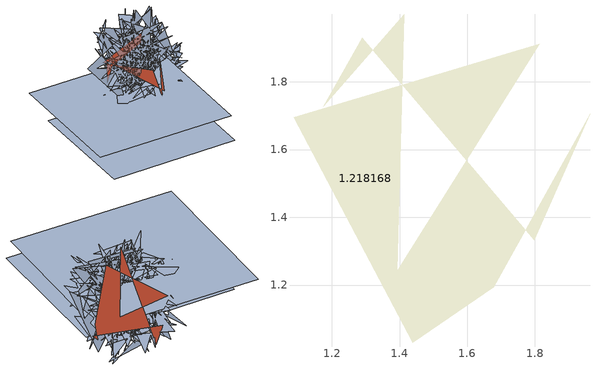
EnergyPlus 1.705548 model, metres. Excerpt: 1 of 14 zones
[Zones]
1.218168
 roof outside: 1.81,1.91,1.59 1.09,1.7,1.49 1.44,1.03,1.62 1.68,1.19,1.05 1.96,1.71,1.24 1.8,1.33,1.02 1.29,1.93,1.32 1.18,1.73,1.13 1.41,2,1.16 1.39,1.24,1.95
shading: 1.2,1.69,1.3 1.39,1.76,1.45 1.94,1.94,1.94 1.67,1.22,1.58 1.87,1.54,1.85 1.2,1.74,1.08 1.11,1.05,1.54 1.82,1.68,1.14 1.12,1.8,1.83 1.74,1.44,1.7 1.77,1.27,1.08 1.35,1.31,1.34 1.01,1.44,1.77 1.1,1.58,1.41 1.07,1.81,1.83 1.71,1.17,1.67 1.99,1.26,1.69 1.89,1.23,1.09 1.8,1.03,1.69 1.35,1.35,1.57 1.73,1.51,1.3 1.74,1.47,1.78 1.29,1.61,1.54 1.83,1.63,1.38 1.09,1.76,1.34 1.03,1.08,1.27 1.61,1.06,1.76 1.15,1.4,1.63 1.48,1.96,1.35 1.87,1.66,1.97 1.94,1.46,1.07 1.41,1.83,1.45 1.38,1.87,1.54 1.35,1.88,1.03 1.32,1.45,1.52 1.62,1.31,1.39 1.15,1.61,1.93 1.01,1.08,1.66 1.5,1.42,1.81 1.84,1.12,1.32 1.05,1.56,1.87 1.58,1,1.8 1.15,1.07,1.86 1.53,1.31,1.74 1.57,1.45,1.61 1.95,1.88,1.91 1.27,1.05,1.57 1.15,1.94,1.19 1.97,1.7,1.28 1.43,1.74,1.14 1.88,1.04,1.9 1.03,1.43,1.07 1.05,1.08,1.03 1.23,1.92,1.67 1.91,1.91,1.14 1.48,1.29,1.54 1.23,1.53,1.5 1.16,1.88,1.28 1.4,1.26,1.47 1.16,1.01,1.81 1.82,1.27,1.42 1.67,1.24,1.27 1.89,1.1,1.75 1.66,1.26,1.6 1.61,1.19,1.61 1.03,1.11,1.55 1.13,1.88,1.57 1.38,1.26,1.89 1.6,1.41,1.09 1.85,1.6,1.97 1.99,1.71,1.57 1.63,1.52,1.88 1.1,1.21,1.54 1.81,1.62,1.95 1.62,1.84,1.95 1.99,1.69,1.26 1.02,1.05,1.93 1.63,1.96,1.37 1.86,1.38,1.26 1.96,1.81,1.65 1.4,1.01,1.5 1.3,1.53,1.62 1.96,1.33,1.52 1.73,1.65,1.37 1.21,1.36,1.89 1.6,1.97,2 1.44,1.74,1.41 1.39,1.45,1.43 1.41,1.41,1.57 1.8,1.41,1.32 1.32,1.29,1.91 1.2,1.81,1.72 1.22,1.66,1.51 1.66,1.51,1.76 1.52,1.94,1.05 1.28,1.85,1.54 1.71,1.11,1.13 1.64,1.79,1.97 1.49,1.96,1.96 1.4,1.66,1.3 1.56,1.91,1.42 1.44,1.14,1.45 1.2,1.14,1.18 1.14,1.97,1.54 1.12,1.19,1.41 1.66,1.65,1.13 1.28,1.31,1.2 1.22,1.05,1.12 1.71,1.21,1.81 1.85,1.64,1.25 1.43,1.04,1.26 1.12,1.88,1.75 1.14,1.66,1.96 1.71,1.94,1.48 1.11,1.61,1.38 1.94,1.62,1.7 1.57,1.31,1.96 1.58,1.47,1.25 1.47,1.32,1.69 1.51,1.21,1.78; 1.16,1.03,1.37 1.48,1.88,1.94 1.73,1.36,1.59 1.02,1.09,1.72 1.55,1.31,1.91 1.42,1.21,1.32 1.23,1.68,1.99 1.55,1.1,1.68 1.41,1.26,1.27 1.47,1.39,1.51 1.16,1.1,1.84 1.39,1.06,1.01 1.48,1.55,1.58 1.7,1.93,1.97 1.36,1.57,1 1.96,2,1.09 1.34,1.44,1.3 1.21,1.2,1.46 1.68,1.96,1.54 1.96,1.9,1.36 1.34,1.77,1.03 1.56,1.22,1.9 1.6,1.25,1.22 1.03,1.11,1.25 1.88,1.31,1.71 1.44,1.62,1.34 1.12,1.92,1.26 1.46,1.91,1.34 1.87,1.25,1.89 1.59,1.86,1.32 1.81,1.67,1.3 1.29,1.38,1.83 1.47,1.07,1.4 1.97,1.74,1.39 1.23,1.28,1.62 1.57,1.53,1.13 1.07,1.49,1.18 1.19,1.12,1.91 1.48,1.85,1.66 1.95,1.63,1.85 1.54,1.87,1.41 1.17,1.9,1.08 1.13,1.17,1.73 1.43,1.85,1.96 1.71,1.67,1.84 1.09,1.28,1.28 1.25,1.4,2 1.45,1.09,1.17 1.07,1.32,1.42 1.52,1.22,1.58 1.83,1.03,1.73 1.14,1.09,1.66 1.82,1.2,1.17 1.87,1.17,1.52 1.37,1,1.77 1.91,1.84,1.96 1.04,1.99,1.25 1.05,1.07,1.23 1.74,1.16,1.28 1.23,1.13,1.13 1.21,1.17,1.37 1.4,1.59,1.65 1.28,1.91,1.7 1.67,1.41,1.21 1.93,1.88,1.37 1.87,1.6,1.12 1.16,1.16,1.04 1.2,1.96,1.84 1.93,1.89,1.05 1.42,1.89,1.16 1.01,1.46,1.28 1.76,1.18,1.25 1.27,1.95,1.36 1.7,1.21,1.51 1.77,1.47,1.18 1.02,1.24,1.36 1.83,1.35,1.68 1.97,1.43,1.47 1.77,1.57,1.25 1.43,1.92,1.25 1.07,1.64,1.48 1.29,1.09,1.38 1.15,1.85,1.93 1.57,1.75,1.81 2,1.77,1.14 1.93,1.08,1.48 1.4,1.24,1.13 1.62,1.32,1.68 1.39,1.32,1.1 1.01,1.67,1.91 1.27,1.92,1.97 1.22,1.93,1.41 1.3,1.06,1.19 1.5,1.72,1.03 1.86,1.03,1.72 1.47,1.43,1.87 1.78,1.8,1.25 1.29,1.16,1.97 1.98,1.58,1.06 1.27,1.34,1.95 1.86,1.34,1.99 1.71,1.75,1.41 1.78,1.6,1.56 1.84,1.2,1.46 1.8,1.86,1.09 1.13,1.04,1.65 1.55,1.59,1.43 1.5,1.19,1.3 1.57,1.42,1.58 1.93,1.6,1.87 1.91,1.17,1.47 1.76,1.98,1.91 1.56,1.75,1.43 1.63,1.53,1.73 1.1,1.02,1.33 1.61,1.84,1.9 1.6,1.32,1.4 1.34,1.19,1.11 1.65,1.05,1.02 1.01,1.01,1.02; 1.75,1.36,1.23 1.01,1.17,1.08 1.37,1.94,1.57 1.57,1.1,1.32 1.94,1.12,1.67 1.21,1.69,1.88 1.65,1.73,1 1.56,1.99,1.83 1.62,1.29,1.37 1.28,1.73,1.75 1.76,1.99,1.24 1.62,1.26,1.46 1.16,1.13,1.18 1.59,1.34,1.03 1.34,1.71,1.44 1.7,1.7,1.76 1.09,1.53,1.15 1.93,1.38,1.57 1.57,1.31,1.54 1.42,1.22,1.97 1.92,1.39,1.27 1.24,1.16,1.85 1.63,1.15,1.65 1.91,1.06,1.28 1.27,1.29,1.46 1.72,1.3,1.46 1.47,1.35,1.62 1.04,1.3,1.38 1.22,1.44,1.8 1.08,1.83,1.74 1.77,1.81,1.92 1.83,1.59,1.3 1.91,1.83,1.99 1.13,1.56,1.69 1.17,1.53,1.76 1.11,1.11,1.39 1.42,1.66,1.14 1.51,1.69,1.19 1.78,1.13,1.42 1.46,1.83,1.69 1.87,1.02,1.68 1.83,1.64,1.37 1.88,1.69,1.89 1.35,1,1.41 1.79,1.77,1.67 1.87,1.21,1.29 1.94,1.76,1.71 1.6,1.85,1.78 1.7,1.77,1.23 1.21,1.9,1.91 1.83,1.65,1.09 1.04,1.6,1.05 1.99,1.28,1.3 1.96,1.52,1.19 1.31,1.04,1.24 1.41,1.71,1.84 1.04,1.61,1.62 1.85,1.08,1.56 1.77,1.68,1.05 1.56,1.32,1.64 1.56,1.07,1.95 1.51,1.87,1.6 1.2,1.52,1.86 1.85,1.01,1.62 1.21,1.12,1.58 1.03,1.83,1.91 1.45,1.97,1.64 1.84,1.8,1.69 1.44,1.81,1.05 1.74,1.16,1.33 1.69,1.46,1.3 1.22,1.35,1.79 1.64,1.46,1.12 1.25,1.18,1.35 1.15,1.22,1.35 1.93,1.47,1.43 1.46,1.53,1.04 1.79,1.43,1.78 1.12,1.32,1.69 1.64,1.84,1.5 1.43,1.87,1 1.7,1.04,1.64 1.17,1.03,1.8 1.41,1.02,1.29 1.84,1.08,1.89 1.27,1.35,1.4 1.62,1.27,1.03 1.57,1.64,1.83 1.8,1.19,1.26 1.77,1.73,1.33 1.31,1.48,1.27 1.97,1.91,1.39 1.68,1.62,1.58 1.75,1.75,1.23 1.56,1.66,1.74 1.3,1.38,1.32 1.62,1.31,1.71 1.57,1.46,1.31 1.41,1.61,1.18 1.86,1.87,1.07 1.48,1.15,1.62 1.23,1.08,1.39 1.09,1.56,1.12 1.43,1.74,1.49 1.89,1.7,1.4 1.39,1.81,1.3 1.78,1.9,1.57 1.44,1.38,1.37 1.64,1.02,1.49 1.68,1.95,1.58 1.6,1.25,1.84 1.4,1.9,1.27 1.27,1.92,1.17 1.25,1.27,1.36 1.8,1.77,1.65 1.6,1.19,1.52 1.94,1.37,1.25 1.53,1.6,1.57 1.29,1.7,1.49 1.99,1.06,1.57; 1.9,-0.15,1.42 1.96,1.7,1.36 0,1.76,1.36 -0.06,-0.09,1.42; 1.88,-0.28,1.13 1.91,1.4,1.08 0.1,1.44,1.08 0.06,-0.25,1.13
[WindowProperty:AirflowControl]
1.83516: Airflow Source=1.6477; Airflow Destination=1.914851; Maximum Flow Rate {m3/s-m}=1.68658; Airflow Control Type=1.58935; Airflow Is Scheduled=1.414669; Airflow Multiplier Schedule=1.775321
[WindowProperty:StormWindow]
Window=1.988366; Storm Glass Layer=1.610445; Distance Between Storm Glass Layer and Adjacent Glass {m}=1.259529; Month that Storm Glass Layer is Put On=1.453817; Day of Month that Storm Glass Layer is Put On=1.38383; Month that Storm Glass Layer is Taken Off=1.242656; Day of Month that Storm Glass Layer is Taken Off=1.157085
[Zone]
1.776584: Type=1.585071; Multiplier=1.302202; Ceiling Height {m}=1.176137; Volume {m3}=1.415844; Floor Area {m2}=1.299691; Zone Inside Convection Algorithm=1.276751; Zone Outside Convection Algorithm=1.147267; Part of Total Floor Area=1.068129
[ZoneGroup]
1.737555: Zone List=1.776087; Zone List Multiplier=1.647977
[WindowShadingControl]
1.629447: Zone=1.00843; Shading Type=1.380292; Construction with Shading=1.243748; Shading Control Type=1.432373; Schedule=1.217022; Setpoint {W/m2, W or deg C}=1.749; Shading Control Is Scheduled=1.68279; Glare Control Is Active=1.729748; Shading Device Material=1.731391; Type of Slat Angle Control for Blinds=1.23641; Slat Angle Schedule=1.379008; Setpoint 2 {W/m2 or deg C}=1.415753; Daylighting Control Object=1.599402; Multiple Surface Control Type=1.104302; Fenestration Surface 1=1.609562; Fenestration Surface 2=1.471406; Fenestration Surface 3=1.4405; Fenestration Surface 4=1.806837; Fenestration Surface 5=1.074464; Fenestration Surface 6=1.60917; Fenestration Surface 7=1.679796; Fenestration Surface 8=1.381188; Fenestration Surface 9=1.724703; Fenestration Surface 10=1.788579
[InternalMass]
1.628579: Construction=1.507249; Zone=1.179283; Surface Area {m2}=1.676548
[SurfaceProperty:HeatBalanceSourceTerm]
1.774439: Inside Face Heat Source Term Schedule=1.933377; Outside Face Heat Source Term Schedule=1.747273
[SurfaceControl:MovableInsulation]
Insulation Type=1.120954; Surface=1.491307; Material=1.093565; Schedule=1.584337
[SurfaceProperty:OtherSideCoefficients]
1.906884: Combined Convective/Radiative Film Coefficient {W/m2-K}=1.49216; Constant Temperature {C}=1.265079; Constant Temperature Coefficient=1.797578; External Dry-Bulb Temperature Coefficient=1.333809; Ground Temperature Coefficient=1.261434; Wind Speed Coefficient=1.057111; Zone Air Temperature Coefficient=1.371923; Constant Temperature Schedule=1.009456; Sinusoidal Variation of Constant Temperature Coefficient=1.288448; Period of Sinusoidal Variation {hr}=1.064203; Previous Other Side Temperature Coefficient=1.336241; Minimum Other Side Temperature Limit {C}=1.409716; Maximum Other Side Temperature Limit {C}=1.458028
[SurfaceProperty:OtherSideConditionsModel]
1.694377: Type of Modeling=1.278971
[SurfaceProperty:Underwater]
1.331769: Distance from Surface Centroid to Leading Edge of Boundary Layer {m}=1.691135; Free Stream Water Temperature Schedule {C}=1.247254; Free Stream Water Velocity Schedule {m/s}=1.113749
[Foundation:Kiva]
1.597211: Interior Horizontal Insulation Material=1.835486; Interior Horizontal Insulation Depth {m}=1.242182; Interior Horizontal Insulation Width {m}=1.095031; Interior Vertical Insulation Material=1.005173; Interior Vertical Insulation Depth {m}=1.806179; Exterior Horizontal Insulation Material=1.99636; Exterior Horizontal Insulation Depth {m}=1.083716; Exterior Horizontal Insulation Width {m}=1.535453; Exterior Vertical Insulation Material=1.976325; Exterior Vertical Insulation Depth {m}=1.452965; Wall Height Above Grade {m}=1.062778; Wall Depth Below Slab {m}=1.801638; Footing Wall Construction=1.817662; Footing Material=1.259275; Footing Depth {m}=1.902881; Custom Block 1 Material=1.754228; Custom Block 1 Depth {m}=1.79119; Custom Block 1 X Position {m}=1.094794; Custom Block 1 Z Position {m}=1.378013; Custom Block 2 Material=1.633763; Custom Block 2 Depth {m}=1.48779; Custom Block 2 X Position {m}=1.249378; Custom Block 2 Z Position {m}=1.431107; Custom Block 3 Material=1.173947; Custom Block 3 Depth {m}=1.018852; Custom Block 3 X Position {m}=1.45136; Custom Block 3 Z Position {m}=1.689663; Custom Block 4 Material=1.054771; Custom Block 4 Depth {m}=1.656896; Custom Block 4 X Position {m}=1.945673; Custom Block 4 Z Position {m}=1.231381; Custom Block 5 Material=1.605643; Custom Block 5 Depth {m}=1.726204; Custom Block 5 X Position {m}=1.821979; Custom Block 5 Z Position {m}=1.599778; Custom Block 6 Material=1.758509; Custom Block 6 Depth {m}=1.743437; Custom Block 6 X Position {m}=1.59279; Custom Block 6 Z Position {m}=1.069818; Custom Block 7 Material=1.250978; Custom Block 7 Depth {m}=1.808266; Custom Block 7 X Position {m}=1.021593; Custom Block 7 Z Position {m}=1.163533; Custom Block 8 Material=1.079449; Custom Block 8 Depth {m}=1.243995; Custom Block 8 X Position {m}=1.200981; Custom Block 8 Z Position {m}=1.415655; Custom Block 9 Material=1.202236; Custom Block 9 Depth {m}=1.488183; Custom Block 9 X Position {m}=1.880769; Custom Block 9 Z Position {m}=1.38923; Custom Block 10 Material=1.49269; Custom Block 10 Depth {m}=1.233276; Custom Block 10 X Position {m}=1.046125; Custom Block 10 Z Position {m}=1.941256
[Foundation:Kiva:Settings]
Soil Conductivity {W/m-K}=1.942328; Soil Density {kg/m3}=1.817224; Soil Specific Heat {J/kg-K}=1.745696; Ground Solar Absorptivity=1.738295; Ground Thermal Absorptivity=1.113954; Ground Surface Roughness {m}=1.864113; Far-Field Width {m}=1.169728; Deep-Ground Boundary Condition=1.022109; Deep-Ground Depth {m}=1.844788; Minimum Cell Dimension {m}=1.174784; Maximum Cell Growth Coefficient=1.978193; Simulation Timestep=1.625277
[SurfaceProperty:ExposedFoundationPerimeter]
1.199589: Exposed Perimeter Calculation Method=1.867463; Total Exposed Perimeter {m}=1.878917; Exposed Perimeter Fraction=1.236827; Surface Segment 1 Exposed=1.673778; Surface Segment 2 Exposed=1.768382; Surface Segment 3 Exposed=1.4557; Surface Segment 4 Exposed=1.917854; Surface Segment 5 Exposed=1.646567; Surface Segment 6 Exposed=1.052407; Surface Segment 7 Exposed=1.246446; Surface Segment 8 Exposed=1.867149; Surface Segment 9 Exposed=1.084081; Surface Segment 10 Exposed=1.133662
[SurfaceProperty:ExteriorNaturalVentedCavity]
1.719958: Boundary Conditions Model=1.129353; Area Fraction of Openings=1.374252; Thermal Emissivity of Exterior Baffle Material=1.657803; Solar Absorbtivity of Exterior Baffle=1.439901; Height Scale for Buoyancy-Driven Ventilation {m}=1.132853; Effective Thickness of Cavity Behind Exterior Baffle {m}=1.123761; Ratio of Actual Surface Area to Projected Surface Area=1.379247; Roughness of Exterior Surface=1.615659; Effectiveness for Perforations with Respect to Wind=1.835316; Discharge Coefficient for Openings with Respect to Buoyancy Driven Flow=1.577162; Surface 1=1.586671; Surface 2=1.540505; Surface 3=1.669421; Surface 4=1.49892; Surface 5=1.799181; Surface 6=1.219627; Surface 7=1.932103; Surface 8=1.060727; Surface 9=1.314199; Surface 10=1.323253
[SurfaceProperty:SolarIncidentInside]
1.925182: Surface=1.419626; Construction=1.473097; Inside Surface Incident Sun Solar Radiation Schedule=1.389773
[SurfaceProperty:LocalEnvironment]
1.345983: Exterior Surface=1.546138; External Shading Fraction Schedule=1.176813; Surrounding Surfaces Object=1.278867
[ZoneProperty:LocalEnvironment]
1.302384: Zone=1.651484
[SurfaceProperty:SurroundingSurfaces]
1.33135: Sky View Factor=1.770212; Sky Temperature Schedule=1.464064; Ground View Factor=1.038696; Ground Temperature Schedule=1.283734; Surrounding Surface 1=1.829322; Surrounding Surface 1 View Factor=1.787955; Surrounding Surface 1 Temperature Schedule=1.813361; Surrounding Surface 2=1.970725; Surrounding Surface 2 View Factor=1.98539; Surrounding Surface 2 Temperature Schedule=1.918628; Surrounding Surface 3=1.874712; Surrounding Surface 3 View Factor=1.676564; Surrounding Surface 3 Temperature Schedule=1.448194; Surrounding Surface 4=1.039249; Surrounding Surface 4 View Factor=1.23575; Surrounding Surface 4 Temperature Schedule=1.67475; Surrounding Surface 5=1.459738; Surrounding Surface 5 View Factor=1.236305; Surrounding Surface 5 Temperature Schedule=1.199513; Surrounding Surface 6=1.368665; Surrounding Surface 6 View Factor=1.872379; Surrounding Surface 6 Temperature Schedule=1.765228; Surrounding Surface 7=1.562207; Surrounding Surface 7 View Factor=1.682197; Surrounding Surface 7 Temperature Schedule=1.976949; Surrounding Surface 8=1.566021; Surrounding Surface 8 View Factor=1.066322; Surrounding Surface 8 Temperature Schedule=1.700369; Surrounding Surface 9=1.580882; Surrounding Surface 9 View Factor=1.028882; Surrounding Surface 9 Temperature Schedule=1.103766; Surrounding Surface 10=1.55996; Surrounding Surface 10 View Factor=1.336338; Surrounding Surface 10 Temperature Schedule=1.009827
[ZoneProperty:UserViewFactors:bySurfaceName]
1.841977: From Surface 1=1.034537; To Surface 1=1.594978; View Factor 1=1.936788; From Surface 2=1.529461; To Surface 2=1.834634; View Factor 2=1.857041; From Surface 3=1.413538; To Surface 3=1.560393; View Factor 3=1.608291; From Surface 4=1.186705; To Surface 4=1.722643; View Factor 4=1.988791; From Surface 5=1.50596; To Surface 5=1.195113; View Factor 5=1.843168; From Surface 6=1.439958; To Surface 6=1.964226; View Factor 6=1.635014; From Surface 7=1.329375; To Surface 7=1.813615; View Factor 7=1.59643; From Surface 8=1.72888; To Surface 8=1.326342; View Factor 8=1.237019; From Surface 9=1.333298; To Surface 9=1.747035; View Factor 9=1.835597; From Surface 10=1.268092; To Surface 10=1.813563; View Factor 10=1.835781; From Surface 11=1.230735; To Surface 11=1.348547; View Factor 11=1.02459; From Surface 12=1.095521; To Surface 12=1.023048; View Factor 12=1.507009; From Surface 13=1.193004; To Surface 13=1.908885; View Factor 13=1.877147; From Surface 14=1.312142; To Surface 14=1.92531; View Factor 14=1.518852; From Surface 15=1.876591; To Surface 15=1.075775; View Factor 15=1.598522; From Surface 16=1.856881; To Surface 16=1.039505; View Factor 16=1.306026; From Surface 17=1.000788; To Surface 17=1.621031; View Factor 17=1.084214; From Surface 18=1.410426; To Surface 18=1.222012; View Factor 18=1.604088; From Surface 19=1.444859; To Surface 19=1.649046; View Factor 19=1.794482; From Surface 20=1.271688; To Surface 20=1.53703; View Factor 20=1.337621; A42=1.083493; A43=1.590445; N21=1.273385; A44=1.300675; A45=1.927974; N22=1.106075; A46=1.829278; A47=1.574646; N23=1.53111; A48=1.271519; A49=1.658384; N24=1.361011; A50=1.600971; A51=1.025072; N25=1.758322; A52=1.22941; A53=1.741132; N26=1.618503; A54=1.186281; A55=1.570776; N27=1.091305; A56=1.695183; A57=1.824648; N28=1.30045; A58=1.217955; A59=1.618212; N29=1.396628; A60=1.811317; A61=1.254933; N30=1.048537; A62=1.731872; A63=1.176925; N31=1.294097; A64=1.773087; A65=1.2821; N32=1.604609; A66=1.025937; A67=1.782888; N33=1.88673; A68=1.13862; A69=1.630202; N34=1.601195; A70=1.788498; A71=1.613248; N35=1.916524; A72=1.861614; A73=1.899086; N36=1.855946; A74=1.715042; A75=1.136228; N37=1.314747; A76=1.140457; A77=1.517027; N38=1.01372; A78=1.081929; A79=1.889937; N39=1.365509; A80=1.427501; A81=1.212899; N40=1.630083; A82=1.995901; A83=1.233834; N41=1.951371; A84=1.192254; A85=1.226624; N42=1.039957; A86=1.288129; A87=1.1666; N43=1.59973; A88=1.282211; A89=1.726652; N44=1.605182; A90=1.271531; A91=1.554162; N45=1.298738; A92=1.975104; A93=1.153221; N46=1.184729; A94=1.830133; A95=1.361632; N47=1.3015; A96=1.066306; A97=1.456152; N48=1.921319; A98=1.559204; A99=1.732892; N49=1.387305; A100=1.585137; A101=1.445925; N50=1.688207; A102=1.924922; A103=1.011593; N51=1.298638; A104=1.983829; A105=1.726779; N52=1.789859; A106=1.662326; A107=1.047306; N53=1.322723; A108=1.892897; A109=1.930604; N54=1.760293; A110=1.880294; A111=1.380583; N55=1.236346; A112=1.786669; A113=1.220356; N56=1.35283; A114=1.592309; A115=1.150665; N57=1.082714; A116=1.152718; A117=1.281757; N58=1.064988; A118=1.641747; A119=1.819614; N59=1.499086; A120=1.008948; A121=1.272027; N60=1.7923; A122=1.240452; A123=1.056579; N61=1.563946; A124=1.862097; A125=1.444392; N62=1.45477; A126=1.589345; A127=1.375989; N63=1.382451; A128=1.451384; A129=1.417131; N64=1.689751; A130=1.299807; A131=1.373386; N65=1.878908; A132=1.871071; A133=1.305898; N66=1.954968; A134=1.5846; A135=1.652675; N67=1.515041; A136=1.915674; A137=1.188078; N68=1.635454; A138=1.437063; A139=1.788524; N69=1.902781; A140=1.74159; A141=1.617924; N70=1.998139; A142=1.267344; A143=1.917676; N71=1.53034; A144=1.188867; A145=1.161223; N72=1.087845; A146=1.714413; A147=1.802909; N73=1.070319; A148=1.356895; A149=1.16825; N74=1.90844; A150=1.602603; A151=1.463412; N75=1.988591; A152=1.277738; A153=1.253742; N76=1.482897; A154=1.261436; A155=1.715308; N77=1.422722; A156=1.780889; A157=1.202665; N78=1.636005; A158=1.677475; A159=1.216091; N79=1.548668; A160=1.893163; A161=1.270504; N80=1.593498; A162=1.196966; A163=1.856715; N81=1.904507; A164=1.367514; A165=1.09684; N82=1.741321; A166=1.748002; A167=1.595087; N83=1.389952; A168=1.184495; A169=1.700952; N84=1.138826; A170=1.800973; A171=1.074724; N85=1.91039; A172=1.120129; A173=1.278205; N86=1.6296; A174=1.536047; A175=1.62231; N87=1.88421; A176=1.723939; A177=1.76597; N88=1.643722; A178=1.936431; A179=1.467909; N89=1.082155; A180=1.300879; A181=1.397821; N90=1.035156; A182=1.776167; A183=1.281587; N91=1.517464; A184=1.740925; A185=1.714766; N92=1.548066; A186=1.721201; A187=1.370191; N93=1.355532; A188=1.290073; A189=1.752259; N94=1.755778; A190=1.012492; A191=1.128032; N95=1.061869; A192=1.606488; A193=1.371742; N96=1.566153; A194=1.449899; A195=1.585222; N97=1.257072; A196=1.695562; A197=1.95547; N98=1.63711; A198=1.645595; A199=1.147424; N99=1.99759; A200=1.567635; A201=1.933369; N100=1.296067; A202=1.765773; A203=1.870752; N101=1.45102; A204=1.712108; A205=1.860666; N102=1.807021; A206=1.229371; A207=1.86558; N103=1.184673; A208=1.731727; A209=1.015065; N104=1.079054; A210=1.082583; A211=1.673009; N105=1.536191; A212=1.730764; A213=1.73219; N106=1.159979; A214=1.017907; A215=1.707734; N107=1.784922; A216=1.300853; A217=1.948068; N108=1.108902; A218=1.256467; A219=1.111073; N109=1.092848; A220=1.198245; A221=1.667392; N110=1.091433; A222=1.762365; A223=1.607905; N111=1.433775; A224=1.056201; A225=1.326311; N112=1.791311; A226=1.507824; A227=1.211251; N113=1.979571; A228=1.726308; A229=1.268507; N114=1.482179; A230=1.757849; A231=1.868279; N115=1.662175; A232=1.092437; A233=1.803298; N116=1.353271; A234=1.593184; A235=1.391449; N117=1.880138; A236=1.451121; A237=1.564526; N118=1.932745; A238=1.140285; A239=1.268579; N119=1.56845; A240=1.802077; A241=1.138977; N120=1.702435; A242=1.227086; A243=1.195553; N121=1.100395
[GroundHeatTransfer:Control]
1.642643: Run Basement Preprocessor=1.183075; Run Slab Preprocessor=1.247754
[GroundHeatTransfer:Slab:Materials]
NMAT: Number of materials=1.433293; ALBEDO: Surface Albedo: No Snow=1.425445; ALBEDO: Surface Albedo: Snow=1.740187; EPSLW: Surface Emissivity: No Snow=1.109866; EPSLW: Surface Emissivity: Snow=1.496617; Z0: Surface Roughness: No Snow {cm}=1.536498; Z0: Surface Roughness: Snow {cm}=1.753952; HIN: Indoor HConv: Downward Flow {W/m2-K}=1.277797; HIN: Indoor HConv: Upward {W/m2-K}=1.615136
[GroundHeatTransfer:Slab:MatlProps]
RHO: Slab Material density {kg/m3}=1.563997; RHO: Soil Density {kg/m3}=1.772284; CP: Slab CP {J/kg-K}=1.170312; CP: Soil CP {J/kg-K}=1.345063; TCON: Slab k {W/m-K}=1.401803; TCON: Soil k {W/m-K}=1.426102
[GroundHeatTransfer:Slab:BoundConds]
EVTR: Is surface evapotranspiration modeled=1.957148; FIXBC: is the lower boundary at a fixed temperature=1.989682; TDEEPin {C}=1.702565; USRHflag: Is the ground surface h specified by the user?=1.06996; USERH: User specified ground surface heat transfer coefficient {W/m2-K}=1.637146
[GroundHeatTransfer:Slab:BldgProps]
IYRS: Number of years to iterate=1.364973; Shape: Slab shape=1.580845; HBLDG: Building height {m}=1.67267; TIN1: January Indoor Average Temperature Setpoint {C}=1.366372; TIN2: February Indoor Average Temperature Setpoint {C}=1.815233; TIN3: March Indoor Average Temperature Setpoint {C}=1.566245; TIN4: April Indoor Average Temperature Setpoint {C}=1.957923; TIN5: May Indoor Average Temperature Setpoint {C}=1.036245; TIN6: June Indoor Average Temperature Setpoint {C}=1.478708; TIN7: July Indoor Average Temperature Setpoint {C}=1.806532; TIN8: August Indoor Average Temperature Setpoint {C}=1.794923; TIN9: September Indoor Average Temperature Setpoint {C}=1.101661; TIN10: October Indoor Average Temperature Setpoint {C}=1.803213; TIN11: November Indoor Average Temperature Setpoint {C}=1.520761; TIN12: December Indoor Average Temperature Setpoint {C}=1.839004; TINAmp: Daily Indoor sine wave variation amplitude {deltaC}=1.659115; ConvTol: Convergence Tolerance=1.311759
[GroundHeatTransfer:Slab:Insulation]
RINS: R value of under slab insulation {m2-K/W}=1.702401; DINS: Width of strip of under slab insulation {m}=1.422258; RVINS: R value of vertical insulation {m2-K/W}=1.774832; ZVINS: Depth of vertical insulation {m}=1.618174; IVINS: Flag: Is there vertical insulation=1.07246
[GroundHeatTransfer:Slab:EquivalentSlab]
APRatio: The area to perimeter ratio for this slab {m}=1.694161; SLABDEPTH: Thickness of slab on grade {m}=1.062884; CLEARANCE: Distance from edge of slab to domain edge {m}=1.692737; ZCLEARANCE: Distance from bottom of slab to domain bottom {m}=1.282611
[GroundHeatTransfer:Slab:AutoGrid]
SLABX: X dimension of the building slab {m}=1.012194; SLABY: Y dimension of the building slab {m}=1.513325; SLABDEPTH: Thickness of slab on grade {m}=1.377792; CLEARANCE: Distance from edge of slab to domain edge {m}=1.368315; ZCLEARANCE: Distance from bottom of slab to domain bottom {m}=1.582475
[GroundHeatTransfer:Slab:ManualGrid]
NX: Number of cells in the X direction=1.570306; NY: Number of cells in the Y direction=1.153381; NZ: Number of cells in the Z direction=1.451948; IBOX: X direction cell indicator of slab edge=1.350375; JBOX: Y direction cell indicator of slab edge=1.460208
[GroundHeatTransfer:Slab:XFACE]
N1=1.152866; N2=1.695924; N3=1.141153; N4=1.76976; N5=1.428555; N6=1.505821; N7=1.050571; N8=1.274171; N9=1.467324; N10=1.983509; N11=1.085527; N12=1.01525; N13=1.956246; N14=1.630267; N15=1.054676; N16=1.629532; N17=1.798215; N18=1.299917; N19=1.709055; N20=1.926404; N21=1.377568; N22=1.401944; N23=1.13271; N24=1.716231; N25=1.075715; N26=1.354622; N27=1.383319; N28=1.888477; N29=1.03676; N30=1.288139; N31=1.382817; N32=1.739835; N33=1.183126; N34=1.997722; N35=1.058025; N36=1.552347; N37=1.481184; N38=1.146761; N39=1.731268; N40=1.421535
[GroundHeatTransfer:Slab:YFACE]
N1=1.456873; N2=1.719938; N3=1.761005; N4=1.334519; N5=1.961329; N6=1.726346; N7=1.432455; N8=1.498148; N9=1.186507; N10=1.152618; N11=1.098217; N12=1.917121; N13=1.930808; N14=1.166053; N15=1.5689; N16=1.222115; N17=1.114703; N18=1.567736; N19=1.753743; N20=1.747907; N21=1.54636; N22=1.495668; N23=1.551246; N24=1.861502; N25=1.937263; N26=1.377889; N27=1.989789; N28=1.540257; N29=1.167847; N30=1.135601; N31=1.618263; N32=1.200002; N33=1.803112; N34=1.636299; N35=1.146688; N36=1.773173; N37=1.858258; N38=1.396888; N39=1.336846; N40=1.03693
[GroundHeatTransfer:Slab:ZFACE]
N1=1.814301; N2=1.536814; N3=1.142897; N4=1.191285; N5=1.883706; N6=1.981187; N7=1.102013; N8=1.687227; N9=1.526006; N10=1.913907; N11=1.974997; N12=1.304847; N13=1.21343; N14=1.480785; N15=1.636911; N16=1.481461; N17=1.446527; N18=1.742675; N19=1.217697; N20=1.889738; N21=1.019793; N22=1.878592; N23=1.492807; N24=1.265823; N25=1.537291
[GroundHeatTransfer:Basement:SimParameters]
F: Multiplier for the ADI solution=1.638841; IYRS: Maximum number of yearly iterations:=1.523826
[GroundHeatTransfer:Basement:MatlProps]
NMAT: Number of materials in this domain=1.487462; Density for Foundation Wall {kg/m3}=1.178282; density for Floor Slab {kg/m3}=1.048142; density for Ceiling {kg/m3}=1.549097; density for Soil {kg/m3}=1.902128; density for Gravel {kg/m3}=1.712847; density for Wood {kg/m3}=1.358753; Specific heat for foundation wall {J/kg-K}=1.124344; Specific heat for floor slab {J/kg-K}=1.905147; Specific heat for ceiling {J/kg-K}=1.767512; Specific heat for soil {J/kg-K}=1.253597; Specific heat for gravel {J/kg-K}=1.513301; Specific heat for wood {J/kg-K}=1.767819; Thermal conductivity for foundation wall {W/m-K}=1.340873; Thermal conductivity for floor slab {W/m-K}=1.299384; Thermal conductivity for ceiling {W/m-K}=1.328332; thermal conductivity for soil {W/m-K}=1.715547; thermal conductivity for gravel {W/m-K}=1.569221; thermal conductivity for wood {W/m-K}=1.64974
[GroundHeatTransfer:Basement:Insulation]
REXT: R Value of any exterior insulation {m2-K/W}=1.421062; INSFULL: Flag: Is the wall fully insulated?=1.255961
[GroundHeatTransfer:Basement:SurfaceProps]
ALBEDO: Surface albedo for No snow conditions=1.742168; ALBEDO: Surface albedo for snow conditions=1.99833; EPSLN: Surface emissivity No Snow=1.022996; EPSLN: Surface emissivity with Snow=1.757042; VEGHT: Surface roughness No snow conditions {cm}=1.568272; VEGHT: Surface roughness Snow conditions {cm}=1.781983; PET: Flag, Potential evapotranspiration on?=1.13615
[GroundHeatTransfer:Basement:BldgData]
DWALL: Wall thickness {m}=1.275247; DSLAB: Floor slab thickness {m}=1.690659; DGRAVXY: Width of gravel pit beside basement wall {m}=1.633815; DGRAVZN: Gravel depth extending above the floor slab {m}=1.17367; DGRAVZP: Gravel depth below the floor slab {m}=1.633635
[GroundHeatTransfer:Basement:Interior]
COND: Flag: Is the basement conditioned?=1.452652; HIN: Downward convection only heat transfer coefficient {W/m2-K}=1.08636; HIN: Upward convection only heat transfer coefficient {W/m2-K}=1.85046; HIN: Horizontal convection only heat transfer coefficient {W/m2-K}=1.749992; HIN: Downward combined (convection and radiation) heat transfer coefficient {W/m2-K}=1.913396; HIN: Upward combined (convection and radiation) heat transfer coefficient {W/m2-K}=1.524687; HIN: Horizontal combined (convection and radiation) heat transfer coefficient {W/m2-K}=1.323809
[GroundHeatTransfer:Basement:ComBldg]
January average temperature {C}=1.214955; February average temperature {C}=1.113477; March average temperature {C}=1.389531; April average temperature {C}=1.584012; May average temperature {C}=1.120138; June average temperature {C}=1.590554; July average temperature {C}=1.630417; August average temperature {C}=1.094996; September average temperature {C}=1.136257; October average temperature {C}=1.144983; November average temperature {C}=1.408783; December average temperature {C}=1.684949; Daily variation sine wave amplitude {deltaC}=1.841252
[GroundHeatTransfer:Basement:EquivSlab]
APRatio: The area to perimeter ratio for this slab {m}=1.855436; EquivSizing: Flag=1.051105
[GroundHeatTransfer:Basement:EquivAutoGrid]
CLEARANCE: Distance from outside of wall to edge of 3-D ground domain {m}=1.686939; SlabDepth: Thickness of the floor slab {m}=1.298418; BaseDepth: Depth of the basement wall below grade {m}=1.344534
[GroundHeatTransfer:Basement:AutoGrid]
CLEARANCE: Distance from outside of wall to edge, {m}=1.252024; SLABX: X dimension of the building slab {m}=1.329542; SLABY: Y dimension of the building slab {m}=1.884525; ConcAGHeight: Height of the foundation wall above grade {m}=1.294466; SlabDepth: Thickness of the floor slab {m}=1.527471; BaseDepth: Depth of the basement wall below grade {m}=1.377468
[GroundHeatTransfer:Basement:ManualGrid]
NX: Number of cells in the X direction: 20]=1.367943; NY: Number of cells in the Y direction: 20]=1.212618; NZAG: Number of cells in the Z direction. above grade: 4 Always]=1.91779; NZBG: Number of cells in Z direction. below grade: 10-35]=1.022184; IBASE: X direction cell indicator of slab edge: 5-20]=1.236772; JBASE: Y direction cell indicator of slab edge: 5-20]=1.447196; KBASE: Z direction cell indicator of the top of the floor slab: 5-20]=1.940865
[GroundHeatTransfer:Basement:XFACE]
N1=1.022541; N2=1.276961; N3=1.452849; N4=1.795242; N5=1.095397; N6=1.400437; N7=1.3063; N8=1.813258; N9=1.556241; N10=1.723226; N11=1.471965; N12=1.164163; N13=1.209823; N14=1.893584; N15=1.817581; N16=1.807248; N17=1.490774; N18=1.670116; N19=1.879829; N20=1.694966; N21=1.854232; N22=1.749906; N23=1.379963; N24=1.226058; N25=1.416471; N26=1.846636; N27=1.98943; N28=1.948684; N29=1.84552; N30=1.018718; N31=1.345498; N32=1.513536; N33=1.501791; N34=1.247415; N35=1.31688; N36=1.876977; N37=1.828705; N38=1.264963; N39=1.519361; N40=1.754155; N41=1.993316; N42=1.632705; N43=1.081419; N44=1.322132
[GroundHeatTransfer:Basement:YFACE]
N1=1.776933; N2=1.069207; N3=1.659853; N4=1.173011; N5=1.715751; N6=1.028387; N7=1.705408; N8=1.517058; N9=1.491472; N10=1.527641; N11=1.9784; N12=1.635828; N13=1.57193; N14=1.225964; N15=1.314337; N16=1.58529; N17=1.101717; N18=1.752081; N19=1.639552; N20=1.148952; N21=1.042809; N22=1.282565; N23=1.236819; N24=1.040988; N25=1.565188; N26=1.369969; N27=1.260986; N28=1.359358; N29=1.68747; N30=1.020944; N31=1.504592; N32=1.288938; N33=1.167529; N34=1.024371; N35=1.413502; N36=1.054643; N37=1.643121; N38=1.52948; N39=1.35252; N40=1.12455; N41=1.02251; N42=1.873979; N43=1.121025; N44=1.663028
[GroundHeatTransfer:Basement:ZFACE]
N1=1.125093; N2=1.662177; N3=1.71859; N4=1.233859; N5=1.572025; N6=1.093109; N7=1.360608; N8=1.753363; N9=1.926844; N10=1.538663; N11=1.743917; N12=1.693525; N13=1.086094; N14=1.371702; N15=1.562425; N16=1.535119; N17=1.919955; N18=1.044193; N19=1.272737; N20=1.470833; N21=1.162862; N22=1.415326; N23=1.109777; N24=1.358394; N25=1.554134; N26=1.329645; N27=1.352415; N28=1.923693; N29=1.228597; N30=1.445171; N31=1.839091; N32=1.213911; N33=1.357212; N34=1.311524; N35=1.733439; N36=1.300641; N37=1.037695; N38=1.698053; N39=1.539916; N40=1.233017
[RoomAirModelType]
1.435147: Zone=1.171958; Room-Air Modeling Type=1.369422; Air Temperature Coupling Strategy=1.240836
[RoomAir:TemperaturePattern:UserDefined]
1.172675: Zone=1.926415; Availability Schedule=1.454929; Pattern Control Schedule=1.187685
[RoomAir:TemperaturePattern:ConstantGradient]
Room Air Temperature Pattern Constant Gradient=1.97202; Control Integer for Pattern Control Schedule=1.858701; Thermostat Offset {deltaC}=1.917102; Return Air Offset {deltaC}=1.274065; Exhaust Air Offset {deltaC}=1.544181; Temperature Gradient {K/m}=1.898322
[RoomAir:TemperaturePattern:TwoGradient]
Room Air Temperature Pattern Two Gradient=1.77993; Control Integer for Pattern Control Schedule=1.990514; Thermostat Height {m}=1.730039; Return Air Height {m}=1.585133; Exhaust Air Height {m}=1.236343; Temperature Gradient Lower Bound {K/m}=1.320736; Temperature Gradient Upper  Bound {K/m}=1.890983; Gradient Interpolation Mode=1.897466; Upper Temperature Bound {C}=1.163845; Lower Temperature Bound {C}=1.194725; Upper Heat Rate Bound {W}=1.549536; Lower Heat Rate Bound {W}=1.330256
[RoomAir:TemperaturePattern:NondimensionalHeight]
1.890133: Control Integer for Pattern Control Schedule=1.191886; Thermostat Offset {deltaC}=1.279976; Return Air Offset {deltaC}=1.223163; Exhaust Air Offset {deltaC}=1.208726; Pair 1 Zeta Nondimensional Height=1.494165; Pair 1 Delta Adjacent Air Temperature {deltaC}=1.848967; Pair 2 Zeta Nondimensional Height=1.3387; Pair 2 Delta Adjacent Air Temperature {deltaC}=1.644586; Pair 3 Zeta Nondimensional Height=1.089174; Pair 3 Delta Adjacent Air Temperature {deltaC}=1.606179; Pair 4 Zeta Nondimensional Height=1.690356; Pair 4 Delta Adjacent Air Temperature {deltaC}=1.969747; Pair 5 Zeta Nondimensional Height=1.223309; Pair 5 Delta Adjacent Air Temperature {deltaC}=1.124915; Pair 6 Zeta Nondimensional Height=1.620719; Pair 6 Delta Adjacent Air Temperature {deltaC}=1.968938; Pair 7 Zeta Nondimensional Height=1.104885; Pair 7 Delta Adjacent Air Temperature {deltaC}=1.092736; Pair 8 Zeta Nondimensional Height=1.129609; Pair 8 Delta Adjacent Air Temperature {deltaC}=1.455209; Pair 9 Zeta Nondimensional Height=1.857253; Pair 9 Delta Adjacent Air Temperature {deltaC}=1.452087; Pair 10 Zeta Nondimensional Height=1.452192; Pair 10 Delta Adjacent Air Temperature {deltaC}=1.535555; Pair 11 Zeta Nondimensional Height=1.72193; Pair 11 Delta Adjacent Air Temperature {deltaC}=1.790918; Pair 12 Zeta Nondimensional Height=1.887115; Pair 12 Delta Adjacent Air Temperature {deltaC}=1.126539; Pair 13 Zeta Nondimensional Height=1.51172; Pair 13 Delta Adjacent Air Temperature {deltaC}=1.983314; Pair 14 Zeta Nondimensional Height=1.874623; Pair 14 Delta Adjacent Air Temperature {deltaC}=1.719923; Pair 15 Zeta Nondimensional Height=1.313843; Pair 15 Delta Adjacent Air Temperature {deltaC}=1.080118; Pair 16 Zeta Nondimensional Height=1.32469; Pair 16 Delta Adjacent Air Temperature {deltaC}=1.398288; Pair 17 Zeta Nondimensional Height=1.443058; Pair 17 Delta Adjacent Air Temperature {deltaC}=1.449555; Pair 18 Zeta Nondimensional Height=1.19514; Pair 18 Delta Adjacent Air Temperature {deltaC}=1.100657; Pair 19 Zeta Nondimensional Height=1.644786; Pair 19 Delta Adjacent Air Temperature {deltaC}=1.167857
[RoomAir:TemperaturePattern:SurfaceMapping]
1.319775: Control Integer for Pattern Control Schedule=1.138129; Thermostat Offset {deltaC}=1.548239; Return Air Offset {deltaC}=1.65989; Exhaust Air Offset {deltaC}=1.486497; Surface Name Pair 1=1.959495; Delta Adjacent Air Temperature Pair 1 {deltaC}=1.369543; Surface Name Pair 2=1.589778; Delta Adjacent Air Temperature Pair 2 {deltaC}=1.765437; Surface Name Pair 3=1.166866; Delta Adjacent Air Temperature Pair 3 {deltaC}=1.864861; Surface Name Pair 4=1.001527; Delta Adjacent Air Temperature Pair 4 {deltaC}=1.087074; Surface Name Pair 5=1.7813; Delta Adjacent Air Temperature Pair 5 {deltaC}=1.533524; Surface Name Pair 6=1.709652; Delta Adjacent Air Temperature Pair 6 {deltaC}=1.070367; Surface Name Pair 7=1.758423; Delta Adjacent Air Temperature Pair 7 {deltaC}=1.071147; Surface Name Pair 8=1.939798; Delta Adjacent Air Temperature Pair 8 {deltaC}=1.100874; Surface Name Pair 9=1.754059; Delta Adjacent Air Temperature Pair 9 {deltaC}=1.072764; Surface Name Pair 10=1.219372; Delta Adjacent Air Temperature Pair 10 {deltaC}=1.658882; Surface Name Pair 11=1.139851; Delta Adjacent Air Temperature Pair 11 {deltaC}=1.985945; Surface Name Pair 12=1.51816; Delta Adjacent Air Temperature Pair 12 {deltaC}=1.897527; Surface Name Pair 13=1.268888; Delta Adjacent Air Temperature Pair 13 {deltaC}=1.313924; Surface Name Pair 14=1.638959; Delta Adjacent Air Temperature Pair 14 {deltaC}=1.470923; Surface Name Pair 15=1.991327; Delta Adjacent Air Temperature Pair 15 {deltaC}=1.068726; Surface Name Pair 16=1.858195; Delta Adjacent Air Temperature Pair 16 {deltaC}=1.612285; Surface Name Pair 17=1.420022; Delta Adjacent Air Temperature Pair 17 {deltaC}=1.474289; Surface Name Pair 18=1.816556; Delta Adjacent Air Temperature Pair 18 {deltaC}=1.462056; Surface Name Pair 19=1.94615; Delta Adjacent Air Temperature Pair 19 {deltaC}=1.919589; Surface Name Pair 20=1.65961; Delta Adjacent Air Temperature Pair 20 {deltaC}=1.646029; Surface Name Pair 21=1.504827; Delta Adjacent Air Temperature Pair 21 {deltaC}=1.161768
[RoomAir:Node]
1.428434: Node Type=1.103473; Zone=1.090746; Height of Nodal Control Volume Center {m}=1.779256; Surface 1=1.700237; Surface 2=1.165261; Surface 3=1.523791; Surface 4=1.874898; Surface 5=1.478987; Surface 6=1.88199; Surface 7=1.464667; Surface 8=1.029076; Surface 9=1.336033; Surface 10=1.602111; Surface 11=1.680526; Surface 12=1.502837; Surface 13=1.800734; Surface 14=1.800049; Surface 15=1.560588; Surface 16=1.69102; Surface 17=1.00108; Surface 18=1.154333; Surface 19=1.881771; Surface 20=1.825372; Surface 21=1.55432
[RoomAirSettings:OneNodeDisplacementVentilation]
1.875716: Fraction of Convective Internal Loads Added to Floor Air=1.82431; Fraction of Infiltration Internal Loads Added to Floor Air=1.927686
[RoomAirSettings:ThreeNodeDisplacementVentilation]
1.707586: Gain Distribution Schedule=1.285305; Number of Plumes per Occupant=1.237389; Thermostat Height {m}=1.012913; Comfort Height {m}=1.728515; Temperature Difference Threshold for Reporting {deltaC}=1.642682
[RoomAirSettings:CrossVentilation]
1.154759: Gain Distribution Schedule=1.542297; Airflow Region Used for Thermal Comfort Evaluation=1.545881
[RoomAirSettings:UnderFloorAirDistributionInterior]
1.224032: Number of Diffusers=1.560368; Power per Plume {W}=1.126494; Design Effective Area of Diffuser {m2}=1.640213; Diffuser Slot Angle from Vertical {deg}=1.650265; Thermostat Height {m}=1.403985; Comfort Height {m}=1.478701; Temperature Difference Threshold for Reporting {deltaC}=1.184424; Floor Diffuser Type=1.465142; Transition Height {m}=1.866822; Coefficient A=1.617776; Coefficient B=1.434434; Coefficient C=1.963404; Coefficient D=1.877164; Coefficient E=1.32137
[RoomAirSettings:UnderFloorAirDistributionExterior]
1.369796: Number of Diffusers per Zone=1.26889; Power per Plume {W}=1.875989; Design Effective Area of Diffuser {m2}=1.829044; Diffuser Slot Angle from Vertical {deg}=1.584321; Thermostat Height {m}=1.662667; Comfort Height {m}=1.832597; Temperature Difference Threshold for Reporting {deltaC}=1.795402; Floor Diffuser Type=1.426704; Transition Height {m}=1.161154; Coefficient A in formula Kc = A*Gamma**B + C + D*Gamma + E*Gamma**2=1.510233; Coefficient B in formula Kc = A*Gamma**B + C + D*Gamma + E*Gamma**2=1.493208; Coefficient C in formula Kc = A*Gamma**B + C + D*Gamma + E*Gamma**2=1.391145; Coefficient D in formula Kc = A*Gamma**B + C + D*Gamma + E*Gamma**2=1.344245; Coefficient E in formula Kc = A*Gamma**B + C + D*Gamma + E*Gamma**2=1.981711
[RoomAir:Node:AirflowNetwork]
1.266519: Zone=1.75798; Fraction of Zone Air Volume=1.433438; RoomAir:Node:AirflowNetwork:AdjacentSurfaceList=1.395041; RoomAir:Node:AirflowNetwork:InternalGains=1.233804; RoomAir:Node:AirflowNetwork:HVACEquipment=1.484301
[RoomAir:Node:AirflowNetwork:AdjacentSurfaceList]
1.619955: Surface 1=1.989054; Surface 2=1.24107; Surface 3=1.344582; Surface 4=1.642871; Surface 5=1.359027; Surface 6=1.06499; Surface 7=1.321307; Surface 8=1.617237; Surface 9=1.972305; Surface 10=1.866026; Surface 11=1.245591; Surface 12=1.112207; Surface 13=1.933929; Surface 14=1.891554; Surface 15=1.687808; Surface 16=1.479159; Surface 17=1.002262; Surface 18=1.428987; Surface 19=1.098215; Surface 20=1.429825; Surface 21=1.85461
[RoomAir:Node:AirflowNetwork:InternalGains]
1.008904: Internal Gain Object 1 Type=1.197574; Internal Gain Object 1=1.864412; Internal Gain Object 2 Type=1.858173; Internal Gain Object 2=1.617784; Internal Gain Object 3 Type=1.55906; Internal Gain Object 3=1.603076
[RoomAir:Node:AirflowNetwork:HVACEquipment]
1.447311: ZoneHVAC or Air Terminal Equipment Object Type 1=1.251126; ZoneHVAC or Air Terminal Equipment Object Name 1=1.222433; Fraction of Output or Supply Air from HVAC Equipment 1=1.097758; Fraction of Input or Return Air to HVAC Equipment 1=1.291547; ZoneHVAC or Air Terminal Equipment Object Type 2=1.68839; ZoneHVAC or Air Terminal Equipment Object Name 2=1.25073; Fraction of Output or Supply Air from HVAC Equipment 2=1.242604; Fraction of Input or Return Air to HVAC Equipment 2=1.417799
[RoomAirSettings:AirflowNetwork]
1.877259: Zone=1.23124
[People]
1.734691: Zone or ZoneList=1.003368; Number of People Schedule=1.247568; Number of People Calculation Method=1.801771; Number of People=1.96625; People per Zone Floor Area {person/m2}=1.929052; Zone Floor Area per Person {m2/person}=1.859432; Fraction Radiant=1.049433; Sensible Heat Fraction=1.223508; Activity Level Schedule=1.406544; Carbon Dioxide Generation Rate {m3/s-W}=1.929154; Enable ASHRAE 55 Comfort Warnings=1.583674; Mean Radiant Temperature Calculation Type=1.640561; Surface Name/Angle Factor List=1.34606; Work Efficiency Schedule=1.788584; Clothing Insulation Calculation Method=1.22145; Clothing Insulation Calculation Method Schedule=1.329041; Clothing Insulation Schedule=1.725201; Air Velocity Schedule=1.56742; Thermal Comfort Model 1 Type=1.386161; Thermal Comfort Model 2 Type=1.581245; Thermal Comfort Model 3 Type=1.979575; Thermal Comfort Model 4 Type=1.02134; Thermal Comfort Model 5 Type=1.623279
[Lights]
1.155272: Zone or ZoneList=1.629442; Schedule=1.830893; Design Level Calculation Method=1.292154; Lighting Level {W}=1.899032; Watts per Zone Floor Area {W/m2}=1.543913; Watts per Person {W/person}=1.900224; Return Air Fraction=1.895927; Fraction Radiant=1.902409; Fraction Visible=1.33969; Fraction Replaceable=1.34517; Return Air Fraction Calculated from Plenum Temperature=1.637876; Return Air Fraction Function of Plenum Temperature Coefficient 1=1.411853; Return Air Fraction Function of Plenum Temperature Coefficient 2 {1/K}=1.542988
[ElectricEquipment]
1.625758: Zone or ZoneList=1.011928; Schedule=1.301601; Design Level Calculation Method=1.025538; Design Level {W}=1.262356; Watts per Zone Floor Area {W/m2}=1.763511; Watts per Person {W/person}=1.31272; Fraction Latent=1.444573; Fraction Radiant=1.898073; Fraction Lost=1.427894
[GasEquipment]
1.461619: Zone or ZoneList=1.165538; Schedule=1.919689; Design Level Calculation Method=1.747018; Design Level {W}=1.933183; Power per Zone Floor Area {W/m2}=1.557732; Power per Person {W/person}=1.572453; Fraction Latent=1.55069; Fraction Radiant=1.486278; Fraction Lost=1.256112; Carbon Dioxide Generation Rate {m3/s-W}=1.654312
[HotWaterEquipment]
1.159052: Zone or ZoneList=1.208739; Schedule=1.133591; Design Level Calculation Method=1.824794; Design Level {W}=1.291409; Power per Zone Floor Area {W/m2}=1.458397; Power per Person {W/person}=1.694432; Fraction Latent=1.462828; Fraction Radiant=1.665636; Fraction Lost=1.720723
[SteamEquipment]
1.503942: Zone or ZoneList=1.89703; Schedule=1.212332; Design Level Calculation Method=1.220224; Design Level {W}=1.02266; Power per Zone Floor Area {W/m2}=1.074519; Power per Person {W/person}=1.728939; Fraction Latent=1.773187; Fraction Radiant=1.30542; Fraction Lost=1.651288
[OtherEquipment]
1.364988: Fuel Type=1.803699; Zone or ZoneList=1.585407; Schedule=1.134264; Design Level Calculation Method=1.243246; Design Level {W}=1.337137; Power per Zone Floor Area {W/m2}=1.730451; Power per Person {W/person}=1.713046; Fraction Latent=1.715151; Fraction Radiant=1.546667; Fraction Lost=1.476131; Carbon Dioxide Generation Rate {m3/s-W}=1.603203
[ElectricEquipment:ITE:AirCooled]
1.59763: Zone=1.638914; Air Flow Calculation Method=1.417833; Design Power Input Calculation Method=1.810263; Watts per Unit {W}=1.132912; Number of Units=1.60265; Watts per Zone Floor Area {W/m2}=1.067885; Design Power Input Schedule=1.486327; CPU Loading  Schedule=1.476058; CPU Power Input Function of Loading and Air Temperature Curve=1.709197; Design Fan Power Input Fraction=1.590286; Design Fan Air Flow Rate per Power Input {m3/s-W}=1.643001; Air Flow Function of Loading and Air Temperature Curve=1.084406; Fan Power Input Function of Flow Curve=1.899045; Design Entering Air Temperature {C}=1.226064; Environmental Class=1.369701; Air Inlet Connection Type=1.252207; Design Recirculation Fraction=1.063748; Recirculation Function of Loading and Supply Temperature Curve=1.877523; Design Electric Power Supply Efficiency=1.041119; Electric Power Supply Efficiency Function of Part Load Ratio Curve=1.173073; Fraction of Electric Power Supply Losses to Zone=1.596485; Supply Temperature Difference {deltaC}=1.37416; Supply Temperature Difference Schedule=1.128416; Return Temperature Difference {deltaC}=1.242053; Return Temperature Difference Schedule=1.209431
[Daylighting:Controls]
1.716099: Zone=1.692138; Daylighting Method=1.469769; Availability Schedule=1.707129; Lighting Control Type=1.221796; Minimum Input Power Fraction for Continuous or ContinuousOff Dimming Control=1.185056; Minimum Light Output Fraction for Continuous or ContinuousOff Dimming Control=1.210988; Number of Stepped Control Steps=1.07356; Probability Lighting will be Reset When Needed in Manual Stepped Control=1.602238; Glare Calculation Daylighting Reference Point=1.854521; Glare Calculation Azimuth Angle of View Direction Clockwise from Zone y-Axis {deg}=1.020219; Maximum Allowable Discomfort Glare Index=1.442986; DElight Gridding Resolution {m2}=1.352603; Daylighting Reference Point 1=1.2775; Fraction of Zone Controlled by Reference Point 1=1.979066; Illuminance Setpoint at Reference Point 1 {lux}=1.133095; Daylighting Reference Point 2=1.832326; Fraction of Zone Controlled by Reference Point 2=1.438184; Illuminance Setpoint at Reference Point 2 {lux}=1.947454; Daylighting Reference Point 3=1.126613; Fraction of Zone Controlled by Reference Point 3=1.405727; Illuminance Setpoint at Reference Point 3 {lux}=1.306116; Daylighting Reference Point 4=1.829252; Fraction of Zone Controlled by Reference Point 4=1.274431; Illuminance Setpoint at Reference Point 4 {lux}=1.832632; Daylighting Reference Point 5=1.664317; Fraction of Zone Controlled by Reference Point 5=1.0879; Illuminance Setpoint at Reference Point 5 {lux}=1.748731; Daylighting Reference Point 6=1.909; Fraction of Zone Controlled by Reference Point 6=1.187409; Illuminance Setpoint at Reference Point 6 {lux}=1.512034; Daylighting Reference Point 7=1.746106; Fraction of Zone Controlled by Reference Point 7=1.35755; Illuminance Setpoint at Reference Point 7 {lux}=1.769739; Daylighting Reference Point 8=1.231108; Fraction of Zone Controlled by Reference Point 8=1.440689; Illuminance Setpoint at Reference Point 8 {lux}=1.96838; Daylighting Reference Point 9=1.103507; Fraction of Zone Controlled by Reference Point 9=1.981025; Illuminance Setpoint at Reference Point 9 {lux}=1.187278; Daylighting Reference Point 10=1.9896; Fraction of Zone Controlled by Reference Point 10=1.50689; Illuminance Setpoint at Reference Point 10 {lux}=1.619754
[DaylightingDevice:Tubular]
1.09676: Dome=1.107712; Diffuser=1.487881; Construction=1.045799; Diameter {m}=1.464269; Total Length {m}=1.369686; Effective Thermal Resistance {m2-K/W}=1.858451; Transition Zone 1=1.714605; Transition Zone 1 Length {m}=1.366297; Transition Zone 2=1.18826; Transition Zone 2 Length {m}=1.078757; Transition Zone 3=1.275612; Transition Zone 3 Length {m}=1.267505; Transition Zone 4=1.98195; Transition Zone 4 Length {m}=1.455744
[DaylightingDevice:Shelf]
1.120482: Window=1.055406; Inside Shelf=1.90072; Outside Shelf=1.102021; Outside Shelf Construction=1.223885; View Factor to Outside Shelf=1.868487
[DaylightingDevice:LightWell]
Exterior Window=1.341604; Height of Well {m}=1.388989; Perimeter of Bottom of Well {m}=1.784125; Area of Bottom of Well {m2}=1.174339; Visible Reflectance of Well Walls=1.71433
[ZoneInfiltration:DesignFlowRate]
1.789412: Zone or ZoneList=1.804353; Schedule=1.261665; Design Flow Rate Calculation Method=1.57082; Design Flow Rate {m3/s}=1.037581; Flow per Zone Floor Area {m3/s-m2}=1.142121; Flow per Exterior Surface Area {m3/s-m2}=1.251536; Air Changes per Hour {1/hr}=1.841688; Constant Term Coefficient=1.753543; Temperature Term Coefficient=1.658543; Velocity Term Coefficient=1.959351; Velocity Squared Term Coefficient=1.197001
[ZoneInfiltration:EffectiveLeakageArea]
1.501323: Zone=1.22404; Schedule=1.086344; Effective Air Leakage Area {cm2}=1.595562; Stack Coefficient=1.217017; Wind Coefficient=1.592825
[ZoneInfiltration:FlowCoefficient]
1.682382: Zone=1.950273; Schedule=1.974418; Flow Coefficient=1.106024; Stack Coefficient=1.036586; Pressure Exponent=1.456263; Wind Coefficient=1.000637; Shelter Factor=1.644799
[ZoneVentilation:DesignFlowRate]
1.817964: Zone or ZoneList=1.169014; Schedule=1.94173; Design Flow Rate Calculation Method=1.833481; Design Flow Rate {m3/s}=1.46603; Flow Rate per Zone Floor Area {m3/s-m2}=1.832483; Flow Rate per Person {m3/s-person}=1.378327; Air Changes per Hour {1/hr}=1.492687; Ventilation Type=1.83143; Fan Pressure Rise {Pa}=1.957228; Fan Total Efficiency=1.591248; Constant Term Coefficient=1.342448; Temperature Term Coefficient=1.06657; Velocity Term Coefficient=1.148536; Velocity Squared Term Coefficient=1.577138; Minimum Indoor Temperature {C}=1.955336; Minimum Indoor Temperature Schedule=1.766238; Maximum Indoor Temperature {C}=1.684545; Maximum Indoor Temperature Schedule=1.314084; Delta Temperature {deltaC}=1.959584; Delta Temperature Schedule=1.358227; Minimum Outdoor Temperature {C}=1.344366; Minimum Outdoor Temperature Schedule=1.277246; Maximum Outdoor Temperature {C}=1.492218; Maximum Outdoor Temperature Schedule=1.743968; Maximum Wind Speed {m/s}=1.486217
[ZoneVentilation:WindandStackOpenArea]
1.204477: Zone=1.902176; Opening Area {m2}=1.189145; Opening Area Fraction Schedule=1.375539; Opening Effectiveness=1.111952; Effective Angle {deg}=1.703433; Height Difference {m}=1.464328; Discharge Coefficient for Opening=1.763124; Minimum Indoor Temperature {C}=1.55979; Minimum Indoor Temperature Schedule=1.778132; Maximum Indoor Temperature {C}=1.235593; Maximum Indoor Temperature Schedule=1.713245; Delta Temperature {deltaC}=1.167681; Delta Temperature Schedule=1.829702; Minimum Outdoor Temperature {C}=1.70515; Minimum Outdoor Temperature Schedule=1.681771; Maximum Outdoor Temperature {C}=1.380511; Maximum Outdoor Temperature Schedule=1.085988; Maximum Wind Speed {m/s}=1.501967
[ZoneMixing]
1.870254: Zone=1.714904; Schedule=1.820784; Design Flow Rate Calculation Method=1.771149; Design Flow Rate {m3/s}=1.553539; Flow Rate per Zone Floor Area {m3/s-m2}=1.993418; Flow Rate per Person {m3/s-person}=1.250134; Air Changes per Hour {1/hr}=1.938421; Source Zone=1.935756; Delta Temperature {deltaC}=1.444666; Delta Temperature Schedule=1.352691; Minimum Zone Temperature Schedule=1.511855; Maximum Zone Temperature Schedule=1.822143; Minimum Source Zone Temperature Schedule=1.215436; Maximum Source Zone Temperature Schedule=1.000585; Minimum Outdoor Temperature Schedule=1.937557; Maximum Outdoor Temperature Schedule=1.686882
[ZoneCrossMixing]
1.445683: Zone=1.086456; Schedule=1.60011; Design Flow Rate Calculation Method=1.188725; Design Flow Rate {m3/s}=1.721649; Flow Rate per Zone Floor Area {m3/s-m2}=1.164076; Flow Rate per Person {m3/s-person}=1.900698; Air Changes per Hour {1/hr}=1.936619; Source Zone=1.778991; Delta Temperature {deltaC}=1.338974; Delta Temperature Schedule=1.585232; Minimum Zone Temperature Schedule=1.505334; Maximum Zone Temperature Schedule=1.455904; Minimum Source Zone Temperature Schedule=1.409064; Maximum Source Zone Temperature Schedule=1.322473; Minimum Outdoor Temperature Schedule=1.701081; Maximum Outdoor Temperature Schedule=1.896249
[Exterior:Lights]
1.295894: Schedule=1.70959; Design Level {W}=1.146908; Control Option=1.487237
[Exterior:FuelEquipment]
1.813454: Fuel Use Type=1.414661; Schedule=1.195938; Design Level {W}=1.034908
[Exterior:WaterEquipment]
1.31073: Fuel Use Type=1.976726; Schedule=1.535562; Design Level {m3/s}=1.376082
